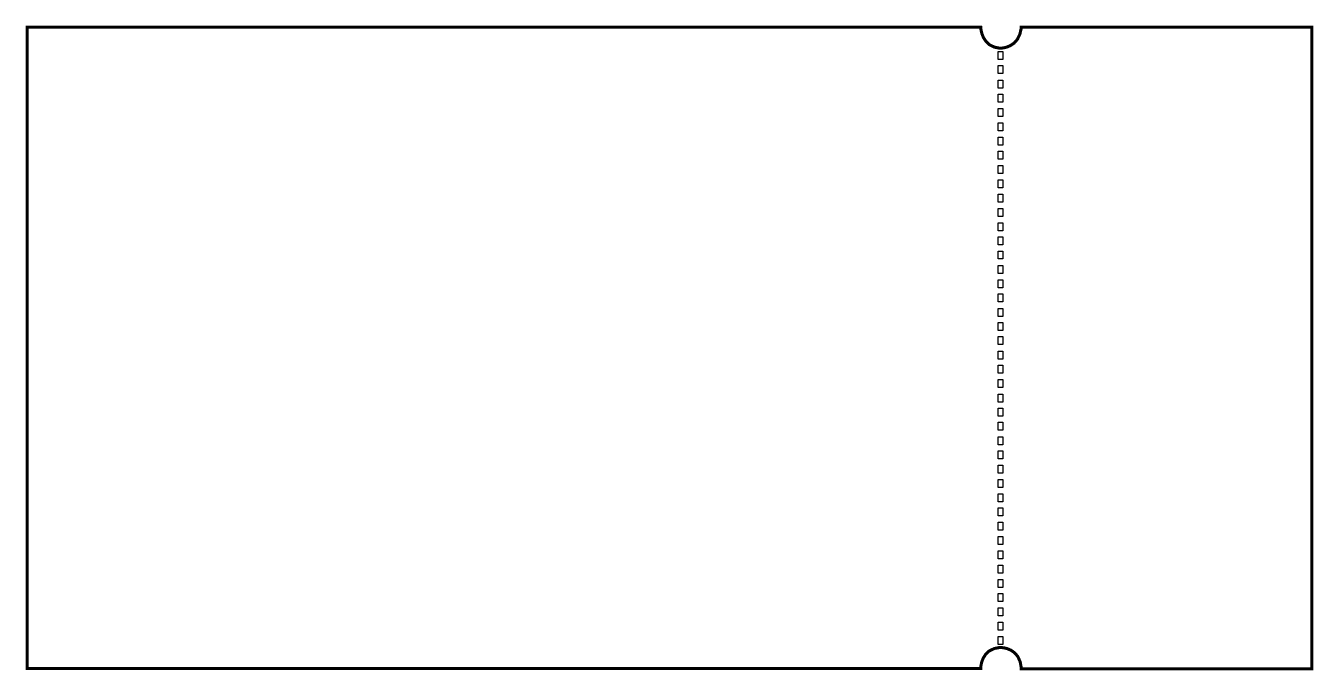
# Model space of a CAD drawing. Extents: x 0 to 152, y 0 to 76.
import ezdxf

# ---------------------------------------------------------------- set-up
doc = ezdxf.new("R2010")
doc.units = 0
doc.layers.get('0').update_dxf_attribs({"linetype": 'CONTINUOUS'})

msp = doc.modelspace()

# ---------------------------------------------------------------- linework, layer by layer
at = {"color": 0, "const_width": 0.36026}
msp.add_lwpolyline([(115.43, 2.68442), (115.232, 2.68166), (114.639, 2.56866), (114.045, 2.28479), (113.619, 1.88791), (113.334, 1.43729), (113.161, 0.98805), (113.072, 0.59807), (113.039, 0.32108), (113.035, 0.21635), (113.035, 0.21635), (0.18052, 0.21635), (0.18052, 76.0596), (113.035, 76.0596), (113.035, 76.0596), (113.042, 75.9562), (113.082, 75.6789), (113.18, 75.2891), (113.36, 74.84), (113.651, 74.3892), (114.075, 73.9923), (114.66, 73.7087), (115.237, 73.594), (115.43, 73.5912), (115.43, 73.5912), (115.525, 73.5969), (115.778, 73.63), (116.14, 73.7224), (116.56, 73.8999), (116.989, 74.1948), (117.376, 74.6333), (117.671, 75.245), (117.81, 75.8553), (117.825, 76.0596), (152.214, 76.0596), (152.214, 0.17914), (117.825, 0.17914), (117.818, 0.38723), (117.701, 1.00735), (117.42, 1.62884), (117.035, 2.07395), (116.6, 2.37161), (116.169, 2.5535), (115.794, 2.64583), (115.529, 2.68029), (115.43, 2.68442), (115.43, 2.68442)], close=True, dxfattribs=at)
at = {"color": 0}
for points in [[(115.109, 73.1919), (115.645, 73.1919), (115.645, 72.2478), (115.109, 72.2478), (115.109, 73.1919)], [(115.109, 71.5215), (115.645, 71.5215), (115.645, 70.5778), (115.109, 70.5778), (115.109, 71.5215)], [(115.109, 69.8154), (115.645, 69.8154), (115.645, 68.8717), (115.109, 68.8717), (115.109, 69.8154)], [(115.109, 68.1454), (115.645, 68.1454), (115.645, 67.2013), (115.109, 67.2013), (115.109, 68.1454)], [(115.109, 66.4393), (115.645, 66.4393), (115.645, 65.4953), (115.109, 65.4953), (115.109, 66.4393)], [(115.109, 64.7693), (115.645, 64.7693), (115.645, 63.8253), (115.109, 63.8253), (115.109, 64.7693)], [(115.109, 63.0618), (115.645, 63.0618), (115.645, 62.1178), (115.109, 62.1178), (115.109, 63.0618)], [(115.109, 61.3914), (115.645, 61.3914), (115.645, 60.4478), (115.109, 60.4478), (115.109, 61.3914)], [(115.109, 59.7214), (115.645, 59.7214), (115.645, 58.7774), (115.109, 58.7774), (115.109, 59.7214)], [(115.109, 58.0154), (115.645, 58.0154), (115.645, 57.0713), (115.109, 57.0713), (115.109, 58.0154)], [(115.109, 56.3093), (115.645, 56.3093), (115.645, 55.3653), (115.109, 55.3653), (115.109, 56.3093)], [(115.109, 54.6393), (115.645, 54.6393), (115.645, 53.6952), (115.109, 53.6952), (115.109, 54.6393)], [(115.109, 52.9332), (115.645, 52.9332), (115.645, 51.9892), (115.109, 51.9892), (115.109, 52.9332)], [(115.109, 51.2632), (115.645, 51.2632), (115.645, 50.3192), (115.109, 50.3192), (115.109, 51.2632)], [(115.109, 49.5928), (115.645, 49.5928), (115.645, 48.6488), (115.109, 48.6488), (115.109, 49.5928)], [(115.109, 47.8868), (115.645, 47.8868), (115.645, 46.9427), (115.109, 46.9427), (115.109, 47.8868)], [(115.109, 46.1793), (115.645, 46.1793), (115.645, 45.2356), (115.109, 45.2356), (115.109, 46.1793)], [(115.109, 44.5093), (115.645, 44.5093), (115.645, 43.5652), (115.109, 43.5652), (115.109, 44.5093)], [(115.109, 42.8032), (115.645, 42.8032), (115.645, 41.8592), (115.109, 41.8592), (115.109, 42.8032)], [(115.109, 41.1332), (115.645, 41.1332), (115.645, 40.1891), (115.109, 40.1891), (115.109, 41.1332)], [(115.109, 39.4628), (115.645, 39.4628), (115.645, 38.5191), (115.109, 38.5191), (115.109, 39.4628)], [(115.109, 37.7567), (115.645, 37.7567), (115.645, 36.8131), (115.109, 36.8131), (115.109, 37.7567)], [(115.109, 36.0867), (115.645, 36.0867), (115.645, 35.1427), (115.109, 35.1427), (115.109, 36.0867)], [(115.109, 34.3807), (115.645, 34.3807), (115.645, 33.4367), (115.109, 33.4367), (115.109, 34.3807)], [(115.109, 32.6733), (115.645, 32.6733), (115.645, 31.7293), (115.109, 31.7293), (115.109, 32.6733)], [(115.109, 31.0031), (115.645, 31.0031), (115.645, 30.0591), (115.109, 30.0591), (115.109, 31.0031)], [(115.109, 29.3343), (115.645, 29.3343), (115.645, 28.3904), (115.109, 28.3904), (115.109, 29.3343)], [(115.109, 27.6269), (115.645, 27.6269), (115.645, 26.6829), (115.109, 26.6829), (115.109, 27.6269)], [(115.109, 25.9567), (115.645, 25.9567), (115.645, 25.0128), (115.109, 25.0128), (115.109, 25.9567)], [(115.109, 24.2507), (115.645, 24.2507), (115.645, 23.3068), (115.109, 23.3068), (115.109, 24.2507)], [(115.109, 22.5447), (115.645, 22.5447), (115.645, 21.6008), (115.109, 21.6008), (115.109, 22.5447)], [(115.109, 20.8745), (115.645, 20.8745), (115.645, 19.9306), (115.109, 19.9306), (115.109, 20.8745)], [(115.109, 19.2043), (115.645, 19.2043), (115.645, 18.2604), (115.109, 18.2604), (115.109, 19.2043)], [(115.109, 17.4983), (115.645, 17.4983), (115.645, 16.5544), (115.109, 16.5544), (115.109, 17.4983)], [(115.109, 15.8282), (115.645, 15.8282), (115.645, 14.8842), (115.109, 14.8842), (115.109, 15.8282)], [(115.109, 14.1207), (115.645, 14.1207), (115.645, 13.1768), (115.109, 13.1768), (115.109, 14.1207)], [(115.109, 12.4147), (115.645, 12.4147), (115.645, 11.4708), (115.109, 11.4708), (115.109, 12.4147)], [(115.109, 10.7446), (115.645, 10.7446), (115.645, 9.80063), (115.109, 9.80063), (115.109, 10.7446)], [(115.109, 9.0744), (115.645, 9.0744), (115.645, 8.13043), (115.109, 8.13043), (115.109, 9.0744)], [(115.109, 7.36836), (115.645, 7.36836), (115.645, 6.4244), (115.109, 6.4244), (115.109, 7.36836)], [(115.109, 5.69817), (115.645, 5.69817), (115.645, 4.75424), (115.109, 4.75424), (115.109, 5.69817)], [(115.109, 3.99217), (115.645, 3.99217), (115.645, 3.04822), (115.109, 3.04822), (115.109, 3.99217)]]:
    msp.add_lwpolyline(points, close=True, dxfattribs=at)

doc.saveas('drawing.dxf')
